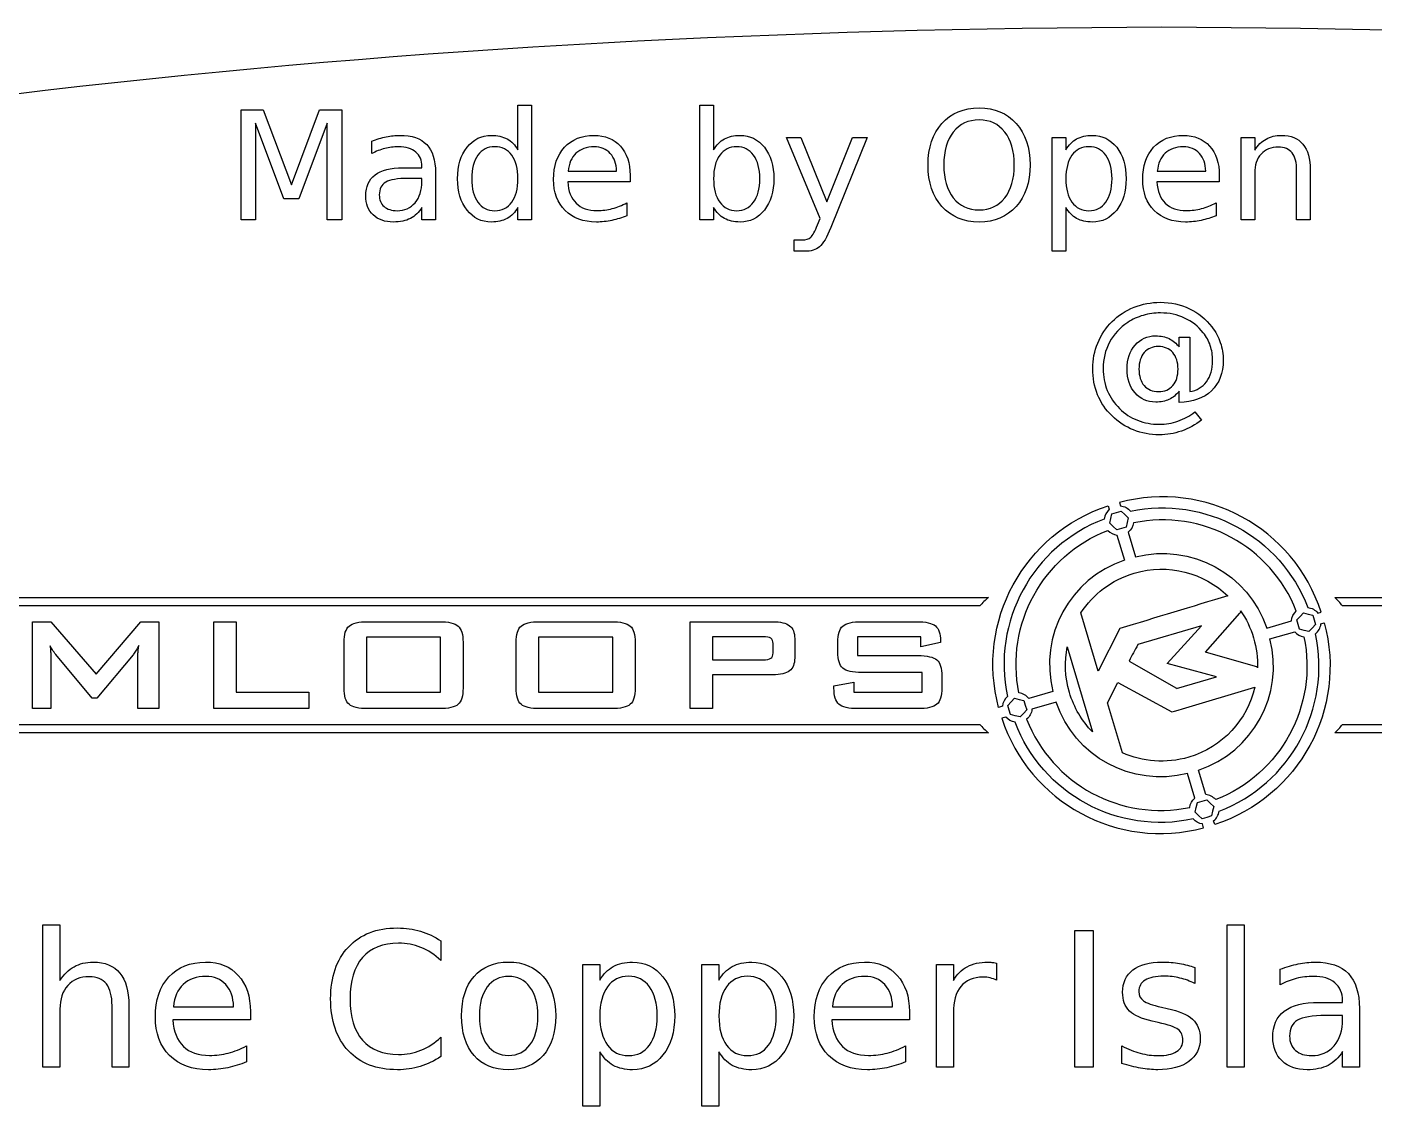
# Model space of a CAD drawing. Extents: x 5 to 370, y 6 to 136.
# Drawn here: x 67.74 to 101.95, y 43.16 to 70.57 of the extents above; entities that cross this region are included whole.
import ezdxf

# ---------------------------------------------------------------- set-up
doc = ezdxf.new("R2010")
doc.units = 0
doc.layers.get('0').update_dxf_attribs({"linetype": 'CONTINUOUS'})

msp = doc.modelspace()

# ---------------------------------------------------------------- linework, layer by layer
at = {"color": 3}
for p, q in [((73.182462, 68.467686), (73.746167, 68.467686)), ((73.182462, 65.671632), (73.182462, 68.467686)), ((73.746167, 68.467686), (74.459695, 66.564946)), ((74.459695, 66.564946), (75.176967, 68.467686)), ((75.176967, 68.467686), (75.740673, 68.467686)), ((75.740673, 68.467686), (75.740673, 65.671632)), ((80.210987, 67.450769), (80.210987, 68.58567)), ((80.210987, 68.58567), (80.555578, 68.58567)), ((80.555578, 68.58567), (80.555578, 65.671632)), ((84.832996, 65.671633), (84.832996, 68.585671)), ((84.832996, 68.585671), (85.17946, 68.585671)), ((85.17946, 68.585671), (85.17946, 67.450769)), ((91.92145, 68.51825), (91.92145, 68.51825)), ((74.270544, 66.209119), (73.549526, 68.12684)), ((73.549526, 68.12684), (73.549526, 65.671632)), ((75.371736, 68.12684), (74.650718, 66.209119)), ((75.371736, 65.671632), (75.371736, 68.12684)), ((91.92145, 68.211115), (91.92145, 68.211115)), ((87.881873, 65.705342), (87.033506, 67.76914)), ((87.033506, 67.76914), (87.398697, 67.76914)), ((87.398697, 67.76914), (88.054168, 66.128589)), ((88.054168, 66.128589), (88.70964, 67.76914)), ((89.074831, 67.76914), (88.153426, 65.476864)), ((88.70964, 67.76914), (89.074831, 67.76914)), ((93.777369, 64.87383), (93.777369, 67.76914)), ((93.777369, 67.76914), (94.123833, 67.76914)), ((94.123833, 67.76914), (94.123833, 67.450769)), ((98.571675, 65.671632), (98.571675, 67.76914)), ((98.571675, 67.76914), (98.918139, 67.76914)), ((98.918139, 67.76914), (98.918139, 67.443278)), ((76.501019, 67.355263), (76.501019, 67.673635)), ((80.210987, 67.450769), (80.210987, 67.450769)), ((77.291331, 66.995687), (77.774506, 66.995687)), ((77.774506, 66.726003), (77.431789, 66.726005)), ((77.774506, 66.995687), (77.774506, 67.029397)), ((77.774506, 66.649223), (77.774506, 66.726003)), ((78.119097, 66.868347), (78.119097, 66.868336)), ((78.119097, 66.868336), (78.119097, 65.671632)), ((79.036757, 66.718514), (79.036757, 66.718514)), ((81.486347, 66.905791), (82.714887, 66.907664)), ((83.059478, 66.806534), (83.059478, 66.637984)), ((83.059478, 66.806533), (83.059478, 66.806534)), ((86.351817, 66.718514), (86.351817, 66.718514)), ((95.29619, 66.718514), (95.29619, 66.718514)), ((96.446075, 66.905791), (97.674615, 66.907664)), ((98.019206, 66.806534), (98.019206, 66.637984)), ((98.019206, 66.806533), (98.019206, 66.806534)), ((98.918139, 66.857099), (98.918139, 65.671632)), ((99.983748, 65.671632), (99.983748, 66.926392)), ((100.32834, 66.93763), (100.32834, 66.937628)), ((100.32834, 66.937628), (100.32834, 65.671632)), ((83.059478, 66.637984), (81.47511, 66.637984)), ((98.019206, 66.637984), (96.434838, 66.637984)), ((74.650718, 66.209119), (74.270544, 66.209119)), ((82.978948, 66.104241), (82.978948, 65.778378)), ((97.938677, 66.104241), (97.938677, 65.778378)), ((77.774506, 65.671632), (77.774506, 65.990004)), ((80.210987, 65.671632), (80.210987, 65.986258)), ((85.17946, 65.986259), (85.17946, 65.671633)), ((87.820073, 65.548029), (87.881873, 65.705342)), ((94.123833, 65.986258), (94.123833, 64.87383)), ((94.123833, 65.986258), (94.123833, 65.986258)), ((73.549526, 65.671632), (73.182462, 65.671632)), ((75.740673, 65.671632), (75.371736, 65.671632)), ((78.119097, 65.671632), (77.774506, 65.671632)), ((80.555578, 65.671632), (80.210987, 65.671632)), ((85.17946, 65.671633), (84.832996, 65.671633)), ((98.918139, 65.671632), (98.571675, 65.671632)), ((100.32834, 65.671632), (99.983748, 65.671632)), ((87.222657, 64.87383), (87.222657, 65.162237)), ((87.222657, 65.162237), (87.424917, 65.162237)), ((87.497955, 64.87383), (87.222657, 64.87383)), ((94.123833, 64.87383), (93.777369, 64.87383)), ((97.000416, 62.442964), (97.000416, 62.688297)), ((97.000416, 62.688297), (97.268223, 62.688297)), ((97.268223, 62.688297), (97.268223, 61.309935)), ((95.979754, 61.883008), (95.979754, 61.883008)), ((97.000414, 61.034641), (97.000416, 61.323048)), ((97.399316, 60.793049), (97.567866, 60.585171)), ((95.483921, 58.490726), (95.508241, 58.408436)), ((95.201377, 58.407178), (95.227477, 58.319008)), ((95.265061, 58.083545), (95.294001, 58.20353)), ((95.294001, 58.20353), (95.412359, 58.23859)), ((95.412359, 58.23859), (95.530701, 58.27356)), ((95.530701, 58.27356), (95.620171, 58.18854)), ((95.620171, 58.18854), (95.709581, 58.103434)), ((95.236121, 57.963528), (95.265061, 58.083545)), ((95.325591, 57.878528), (95.236121, 57.963528)), ((95.415061, 57.793508), (95.325591, 57.878528)), ((95.533419, 57.828478), (95.415061, 57.793508)), ((95.651761, 57.863448), (95.533419, 57.828478)), ((95.680751, 57.983433), (95.651761, 57.863448)), ((95.709581, 58.103434), (95.680751, 57.983433)), ((95.422214, 57.660331), (95.609342, 57.027459)), ((95.706454, 57.73798), (95.891853, 57.110997)), ((95.860697, 56.696714), (95.860697, 56.696714)), ((59.886282, 56.08105), (92.155819, 56.08105)), ((91.941282, 55.864041), (59.886282, 55.864041)), ((100.95515, 56.08167), (133.2924, 56.08167)), ((100.95515, 56.08167), (100.95515, 56.08167)), ((133.2924, 55.864583), (101.14837, 55.864583)), ((67.886329, 53.254816), (67.886329, 55.463701)), ((67.886329, 55.463701), (68.348165, 55.463701)), ((68.348165, 55.463701), (69.503956, 54.128525)), ((69.503956, 54.128525), (70.634397, 55.463701)), ((70.634397, 55.463701), (71.091487, 55.463701)), ((71.091487, 55.463701), (71.091487, 53.254816)), ((72.487647, 53.254816), (72.487647, 55.463701)), ((72.487647, 55.463701), (73.058799, 55.463701)), ((73.058799, 55.463701), (73.058799, 53.670627)), ((76.405303, 55.463701), (78.209892, 55.463701)), ((80.774491, 55.463701), (82.57908, 55.463701)), ((84.586003, 53.254816), (84.586003, 55.463701)), ((84.586003, 55.463701), (86.684479, 55.463701)), ((88.94333, 55.463701), (90.335176, 55.463701)), ((94.94474, 54.209799), (94.50795, 55.687024)), ((97.670701, 54.688449), (98.539867, 55.678566)), ((98.539867, 55.678566), (98.569307, 55.708796)), ((98.569307, 55.708796), (98.559191, 55.742913)), ((99.225677, 55.298749), (99.850321, 55.483444)), ((99.974472, 55.730814), (99.974472, 55.730814)), ((99.98544, 55.50788), (100.07038, 55.59739)), ((100.02047, 55.389522), (99.98544, 55.50788)), ((100.07038, 55.59739), (100.15547, 55.68679)), ((100.15547, 55.68679), (100.27544, 55.65791)), ((100.27544, 55.65791), (100.39541, 55.62894)), ((100.39541, 55.62894), (100.43031, 55.510582)), ((100.43031, 55.510582), (100.46521, 55.39224)), ((100.52214, 55.682084), (100.6054, 55.706714)), ((100.59953, 55.406984), (100.68643, 55.432663)), ((86.431779, 55.081415), (85.147656, 55.081415)), ((85.147656, 55.081415), (85.147656, 54.495843)), ((86.431779, 55.081415), (86.431779, 55.081415)), ((90.439752, 55.077133), (88.833997, 55.077133)), ((88.833997, 55.077133), (88.833997, 54.602827)), ((90.439752, 54.826079), (90.439752, 55.077133)), ((95.492958, 55.292544), (94.94474, 54.209799)), ((97.56683, 55.358723), (95.95263, 54.881262)), ((96.695526, 54.401822), (97.56683, 55.358723)), ((99.306721, 55.024706), (99.934913, 55.210447)), ((100.05547, 55.27118), (100.02047, 55.389522)), ((100.17544, 55.24221), (100.05547, 55.27118)), ((100.16837, 55.077855), (100.16837, 55.077855)), ((100.29541, 55.21324), (100.17544, 55.24221)), ((100.38031, 55.30274), (100.29541, 55.21324)), ((100.46521, 55.39224), (100.38031, 55.30274)), ((75.796904, 53.776898), (75.796904, 54.940907)), ((78.249499, 55.068566), (76.368068, 55.068566)), ((76.368068, 55.068566), (76.368068, 53.670627)), ((78.249499, 53.670627), (78.249499, 55.068566)), ((78.818274, 54.940907), (78.818274, 53.776898)), ((80.166098, 53.776898), (80.166098, 54.940907)), ((82.618687, 55.068566), (80.737259, 55.068566)), ((80.737259, 55.068566), (80.737259, 53.670627)), ((82.618687, 53.670627), (82.618687, 55.068566)), ((83.187462, 54.940907), (83.187462, 53.776898)), ((86.689235, 54.671296), (86.689235, 54.908098)), ((87.239015, 55.035758), (87.239015, 54.542203)), ((88.334926, 54.696979), (88.334926, 54.940907)), ((90.943572, 54.933053), (90.439752, 54.826079)), ((90.943572, 54.978709), (90.943572, 54.933053)), ((94.159567, 54.827875), (94.799093, 52.664819)), ((68.34815, 54.619235), (68.34815, 53.254816)), ((69.404137, 53.520142), (68.480458, 54.627788)), ((70.439524, 54.623517), (69.518214, 53.520142)), ((70.562314, 53.254816), (70.562314, 54.619235)), ((85.147656, 54.495843), (86.431779, 54.495843)), ((88.833997, 54.602827), (90.36291, 54.602827)), ((95.72757, 54.462775), (96.930207, 53.779388)), ((97.952015, 54.066322), (96.695526, 54.401822)), ((98.940654, 54.323118), (97.670701, 54.688449)), ((86.684479, 54.11569), (85.147656, 54.11569)), ((85.147656, 54.11569), (85.147656, 53.254816)), ((90.472225, 54.174172), (88.94333, 54.174172)), ((90.472225, 53.670627), (90.472225, 54.174172)), ((90.976048, 54.080033), (90.976048, 53.776898)), ((96.933907, 53.765288), (97.952015, 54.066322)), ((98.981844, 54.313818), (98.940654, 54.323118)), ((98.988944, 54.289518), (98.981844, 54.313818)), ((88.235113, 53.837526), (88.738932, 53.931681)), ((88.235113, 53.776898), (88.235113, 53.837526)), ((88.738932, 53.931681), (88.738932, 53.670627)), ((95.183789, 53.401358), (95.445917, 53.91838)), ((95.445917, 53.91838), (96.817097, 53.174239)), ((96.930207, 53.779388), (96.933907, 53.765288)), ((97.08565, 53.253559), (98.924131, 53.797247)), ((69.518214, 53.520142), (69.404137, 53.520142)), ((73.058799, 53.670627), (74.899035, 53.670627)), ((74.899035, 53.670627), (74.899035, 53.254816)), ((76.368068, 53.670627), (78.249499, 53.670627)), ((80.737259, 53.670627), (82.618687, 53.670627)), ((88.738932, 53.670627), (90.472225, 53.670627)), ((92.649481, 53.338739), (92.734451, 53.428239)), ((92.734451, 53.428239), (92.819575, 53.517724)), ((92.819575, 53.517724), (92.939576, 53.488784)), ((92.93251, 53.655152), (92.932492, 53.655152)), ((92.939576, 53.488784), (93.059562, 53.459804)), ((93.059562, 53.459804), (93.094512, 53.341461)), ((93.79709, 53.693613), (93.186251, 53.512992)), ((93.878101, 53.419566), (93.263694, 53.237905)), ((95.558733, 52.133279), (95.183789, 53.401358)), ((68.34815, 53.254816), (67.886329, 53.254816)), ((71.091487, 53.254816), (70.562314, 53.254816)), ((74.899035, 53.254816), (72.487647, 53.254816)), ((78.209892, 53.254816), (76.405303, 53.254816)), ((82.57908, 53.254816), (80.774491, 53.254816)), ((85.147656, 53.254816), (84.586003, 53.254816)), ((90.36291, 53.254816), (88.848265, 53.254816)), ((92.514486, 53.314368), (92.417348, 53.285663)), ((92.598995, 53.041344), (92.49837, 53.011584)), ((92.684601, 53.220397), (92.649481, 53.338739)), ((92.719551, 53.102039), (92.684601, 53.220397)), ((92.839521, 53.073039), (92.719551, 53.102039)), ((92.959522, 53.044099), (92.839521, 53.073039)), ((93.044492, 53.133609), (92.959522, 53.044099)), ((93.129462, 53.223119), (93.044492, 53.133609)), ((93.094512, 53.341461), (93.129462, 53.223119)), ((96.817097, 53.174239), (96.884437, 53.194139)), ((96.884437, 53.194139), (96.972047, 53.219989)), ((96.972047, 53.219989), (97.08565, 53.253559)), ((59.886282, 52.854482), (91.941282, 52.854482)), ((93.128389, 52.989794), (93.128389, 52.989794)), ((101.14837, 52.853937), (133.2924, 52.853937)), ((92.155801, 52.637481), (59.886282, 52.637481)), ((133.2924, 52.636859), (100.95516, 52.636859)), ((97.677305, 51.072549), (97.494469, 51.690867)), ((97.396505, 50.983124), (97.211936, 51.607322)), ((97.405326, 50.6277), (97.434266, 50.747701)), ((97.494696, 50.54273), (97.405326, 50.6277)), ((97.434266, 50.747701), (97.463096, 50.867702)), ((97.463096, 50.867702), (97.581454, 50.902652)), ((97.581454, 50.902652), (97.699796, 50.937602)), ((97.699796, 50.937602), (97.789266, 50.852632)), ((97.789266, 50.852632), (97.878637, 50.767626)), ((97.849807, 50.64761), (97.820867, 50.52764)), ((97.878637, 50.767626), (97.849807, 50.64761)), ((97.584166, 50.45774), (97.494696, 50.54273)), ((97.702524, 50.49269), (97.584166, 50.45774)), ((97.619901, 50.227577), (97.591231, 50.324417)), ((97.820867, 50.52764), (97.702524, 50.49269)), ((97.902438, 50.311143), (97.875468, 50.402103)), ((68.151879, 44.148803), (68.151879, 47.766822)), ((68.151879, 47.766822), (68.582042, 47.766822)), ((68.582042, 47.766822), (68.582042, 46.348448)), ((94.34995, 47.620334), (94.819641, 47.620334)), ((94.34995, 44.148803), (94.34995, 47.620334)), ((94.819641, 47.620334), (94.819641, 44.148803)), ((98.21909, 47.766822), (98.646927, 47.766822)), ((98.21909, 44.148803), (98.21909, 47.766822)), ((98.646927, 47.766822), (98.646927, 44.148803)), ((78.254889, 47.352944), (78.254889, 47.352936)), ((78.254889, 47.352936), (78.254889, 46.857667)), ((79.975541, 46.815814), (79.975541, 46.815814)), ((81.86128, 43.158273), (81.86128, 46.753033)), ((81.86128, 46.753033), (82.291442, 46.753033)), ((82.291442, 46.753033), (82.291442, 46.357749)), ((84.884046, 43.158273), (84.884046, 46.753033)), ((84.884046, 46.753033), (85.314208, 46.753033)), ((85.314208, 46.753033), (85.314208, 46.357749)), ((90.836568, 44.148811), (90.836568, 46.753041)), ((90.836568, 46.753041), (91.266731, 46.753041)), ((91.266731, 46.753041), (91.266731, 46.348456)), ((92.359577, 46.792542), (92.361902, 46.353098)), ((97.395967, 46.676302), (97.395967, 46.271716)), ((97.395967, 46.676184), (97.395967, 46.676302)), ((99.567705, 46.239113), (99.567705, 46.634398)), ((79.975541, 46.453082), (79.975541, 46.453082)), ((101.14884, 45.792723), (101.14884, 45.834523)), ((68.582042, 45.620663), (68.582042, 44.148803)), ((69.905083, 44.148803), (69.905083, 45.706693)), ((70.33292, 45.720643), (70.33292, 44.148803)), ((70.33292, 45.720643), (70.33292, 45.720643)), ((71.465295, 45.681113), (72.990629, 45.683443)), ((73.418466, 45.557883), (73.418466, 45.348613)), ((73.418466, 45.557883), (73.418466, 45.557883)), ((88.19746, 45.681113), (89.722794, 45.683443)), ((90.150631, 45.557883), (90.150631, 45.348613)), ((90.150631, 45.557883), (90.150631, 45.557883)), ((91.266731, 45.520681), (91.266731, 44.148811)), ((96.549593, 45.671807), (96.69608, 45.639207)), ((100.54894, 45.792723), (101.14884, 45.792723)), ((101.57668, 45.634613), (101.57668, 44.148803)), ((101.57668, 45.634559), (101.57668, 45.634613)), ((73.418466, 45.348613), (71.451344, 45.348613)), ((83.74702, 45.448593), (83.74702, 45.448593)), ((86.769786, 45.448593), (86.769786, 45.448593)), ((90.150631, 45.348613), (88.183509, 45.348613)), ((96.46356, 45.281037), (96.314747, 45.315937)), ((101.14884, 45.457863), (100.72333, 45.457893)), ((101.14884, 45.362563), (101.14884, 45.457863)), ((78.254889, 44.906823), (78.254889, 44.416203)), ((73.318482, 44.685963), (73.318482, 44.281383)), ((82.291442, 44.539443), (82.291442, 43.158273)), ((82.291442, 44.539443), (82.291442, 44.539443)), ((85.314208, 44.539443), (85.314208, 43.158273)), ((85.314208, 44.539443), (85.314208, 44.539443)), ((90.050648, 44.685963), (90.050648, 44.281383)), ((95.545105, 44.244037), (95.545105, 44.685817)), ((101.14884, 44.148803), (101.14884, 44.544093)), ((68.582042, 44.148803), (68.151879, 44.148803)), ((70.33292, 44.148803), (69.905083, 44.148803)), ((91.266731, 44.148811), (90.836568, 44.148811)), ((94.819641, 44.148803), (94.34995, 44.148803)), ((98.646927, 44.148803), (98.21909, 44.148803)), ((101.57668, 44.148803), (101.14884, 44.148803)), ((82.291442, 43.158273), (81.86128, 43.158273)), ((85.314208, 43.158273), (84.884046, 43.158273))]:
    msp.add_line(p, q, dxfattribs=at)
at = {"color": 7}
for points in [[(40.333856, 63.628417), (58.612019, 68.660384), (77.642768, 70.513374), (96.55993, 70.574043)], [(96.55993, 70.574043), (115.322117, 70.515817), (134.191759, 68.687434), (152.335312, 63.754081)]]:
    msp.add_open_spline(points, degree=3, dxfattribs=at)
at = {"color": 3}
for points in [[(90.977571, 68.123095), (91.21354, 68.386532), (91.528167, 68.51825), (91.92145, 68.51825)], [(91.92145, 68.51825), (92.313484, 68.51825), (92.626862, 68.386532), (92.861583, 68.123095)], [(90.625489, 67.06685), (90.625489, 67.508825), (90.74285, 67.860907), (90.977571, 68.123095)], [(91.92145, 68.211115), (91.646776, 68.211115), (91.428285, 68.108737), (91.265978, 67.90398)], [(92.573175, 67.90398), (92.413365, 68.108737), (92.196123, 68.211115), (91.92145, 68.211115)], [(92.861583, 68.123095), (93.096304, 67.860907), (93.213664, 67.508825), (93.213664, 67.06685)], [(76.501019, 67.673635), (76.62712, 67.722329), (76.749474, 67.758536), (76.868083, 67.782256)], [(76.868083, 67.782256), (76.986692, 67.80723), (77.10218, 67.819716), (77.214547, 67.819716)], [(77.214547, 67.819716), (77.517936, 67.819716), (77.744542, 67.74106), (77.894364, 67.583747)], [(78.918772, 67.516319), (79.078582, 67.718579), (79.285212, 67.819708), (79.538661, 67.819708)], [(79.538661, 67.819708), (79.693477, 67.819708), (79.82582, 67.789118), (79.935689, 67.727938)], [(79.935689, 67.727938), (80.046807, 67.668012), (80.138573, 67.575622), (80.210987, 67.450769)], [(81.392708, 67.516315), (81.578737, 67.718575), (81.829064, 67.819704), (82.143691, 67.819704)], [(82.143691, 67.819704), (82.425856, 67.819704), (82.648716, 67.728563), (82.812271, 67.546279)], [(85.17946, 67.450769), (85.251874, 67.575621), (85.343016, 67.668011), (85.452885, 67.727939)], [(85.452885, 67.727939), (85.564003, 67.789119), (85.696346, 67.819709), (85.849913, 67.819709)], [(85.849913, 67.819709), (86.10461, 67.819709), (86.31124, 67.71858), (86.469802, 67.51632)], [(91.265978, 67.90398), (91.104919, 67.699224), (91.02439, 67.42018), (91.02439, 67.06685)], [(92.814763, 67.06685), (92.814763, 67.42018), (92.734234, 67.699224), (92.573175, 67.90398)], [(94.123833, 67.450769), (94.196247, 67.575621), (94.287389, 67.668011), (94.397258, 67.727939)], [(94.397258, 67.727939), (94.508376, 67.789119), (94.640719, 67.819709), (94.794286, 67.819709)], [(94.794286, 67.819709), (95.048984, 67.819709), (95.255614, 67.71858), (95.414175, 67.51632)], [(96.352436, 67.516315), (96.538465, 67.718575), (96.788793, 67.819704), (97.103419, 67.819704)], [(97.103419, 67.819704), (97.385584, 67.819704), (97.608444, 67.728563), (97.772, 67.546279)], [(98.918139, 67.443278), (99.000541, 67.569378), (99.097301, 67.663641), (99.208419, 67.726067)], [(99.208419, 67.726067), (99.320786, 67.788494), (99.450007, 67.819707), (99.596083, 67.819707)], [(99.596083, 67.819707), (99.837047, 67.819707), (100.019329, 67.744796), (100.14293, 67.594974)], [(76.828755, 67.484485), (76.71514, 67.455772), (76.605895, 67.412698), (76.501019, 67.355263)], [(77.178964, 67.527555), (77.059107, 67.527555), (76.94237, 67.513199), (76.828755, 67.484485)], [(77.617193, 67.396461), (77.513566, 67.483857), (77.36749, 67.527555), (77.178964, 67.527555)], [(77.774506, 67.029397), (77.774506, 67.187959), (77.722068, 67.310314), (77.617193, 67.396461)], [(77.894364, 67.583747), (78.044186, 67.426434), (78.119097, 67.187967), (78.119097, 66.868347)], [(78.68093, 66.718517), (78.68093, 67.048125), (78.760211, 67.314059), (78.918772, 67.516319)], [(79.622935, 67.531298), (79.440652, 67.531298), (79.297072, 67.458884), (79.192197, 67.314056)], [(80.053674, 67.314056), (79.948799, 67.458884), (79.805219, 67.531298), (79.622935, 67.531298)], [(81.115537, 66.699785), (81.115537, 67.043127), (81.207927, 67.315304), (81.392708, 67.516315)], [(82.147436, 67.527552), (81.955165, 67.527552), (81.800973, 67.473242), (81.684861, 67.364621)], [(82.555701, 67.359003), (82.453323, 67.471369), (82.317235, 67.527552), (82.147436, 67.527552)], [(82.812271, 67.546279), (82.977076, 67.365245), (83.059478, 67.118663), (83.059478, 66.806533)], [(85.765638, 67.531298), (85.583355, 67.531298), (85.439775, 67.458884), (85.3349, 67.314056)], [(86.194504, 67.314056), (86.090877, 67.458884), (85.947922, 67.531298), (85.765638, 67.531298)], [(86.469802, 67.51632), (86.629612, 67.31406), (86.709517, 67.048126), (86.709517, 66.718518)], [(94.710011, 67.531298), (94.527728, 67.531298), (94.384148, 67.458884), (94.279273, 67.314056)], [(95.138877, 67.314056), (95.03525, 67.458884), (94.892295, 67.531298), (94.710011, 67.531298)], [(95.414175, 67.51632), (95.573985, 67.31406), (95.65389, 67.048126), (95.65389, 66.718518)], [(96.075265, 66.699785), (96.075265, 67.043127), (96.167655, 67.315304), (96.352436, 67.516315)], [(97.107164, 67.527552), (96.914893, 67.527552), (96.760701, 67.473242), (96.644589, 67.364621)], [(97.515429, 67.359003), (97.413051, 67.471369), (97.276963, 67.527552), (97.107164, 67.527552)], [(97.772, 67.546279), (97.936804, 67.365245), (98.019206, 67.118663), (98.019206, 66.806533)], [(99.519299, 67.520061), (99.33327, 67.520061), (99.18657, 67.460757), (99.079197, 67.342148)], [(99.867636, 67.372112), (99.790228, 67.470745), (99.674116, 67.520061), (99.519299, 67.520061)], [(100.14293, 67.594974), (100.266537, 67.446401), (100.32834, 67.227286), (100.32834, 66.93763)], [(79.192197, 67.314056), (79.08857, 67.170477), (79.036757, 66.971963), (79.036757, 66.718514)], [(80.210987, 66.718514), (80.210987, 66.971963), (80.158549, 67.170477), (80.053674, 67.314056)], [(81.684861, 67.364621), (81.569997, 67.256001), (81.503826, 67.103057), (81.486347, 66.905791)], [(82.714887, 66.907664), (82.71242, 67.09619), (82.659358, 67.246637), (82.555701, 67.359003)], [(85.3349, 67.314056), (85.231273, 67.170477), (85.17946, 66.971963), (85.17946, 66.718514)], [(86.351817, 66.718514), (86.351817, 66.971963), (86.299379, 67.170477), (86.194504, 67.314056)], [(90.977571, 66.010605), (90.74285, 66.272793), (90.625489, 66.624875), (90.625489, 67.06685)], [(91.02439, 67.06685), (91.02439, 66.714768), (91.104919, 66.436349), (91.265978, 66.231592)], [(92.573175, 66.231592), (92.734234, 66.436349), (92.814763, 66.714768), (92.814763, 67.06685)], [(93.213664, 67.06685), (93.213664, 66.626124), (93.096304, 66.274042), (92.861583, 66.010605)], [(94.279273, 67.314056), (94.175646, 67.170477), (94.123833, 66.971963), (94.123833, 66.718514)], [(95.29619, 66.718514), (95.29619, 66.971963), (95.243752, 67.170477), (95.138877, 67.314056)], [(96.644589, 67.364621), (96.529726, 67.256001), (96.463554, 67.103057), (96.446075, 66.905791)], [(97.674615, 66.907664), (97.672148, 67.09619), (97.619086, 67.246637), (97.515429, 67.359003)], [(99.079197, 67.342148), (98.971825, 67.223539), (98.918139, 67.061856), (98.918139, 66.857099)], [(99.983748, 66.926392), (99.983748, 67.124906), (99.945044, 67.27348), (99.867636, 67.372112)], [(76.347452, 66.28216), (76.347452, 66.51813), (76.426109, 66.696043), (76.583422, 66.815901)], [(76.583422, 66.815901), (76.741983, 66.935759), (76.977953, 66.995687), (77.291331, 66.995687)], [(77.431789, 66.726005), (77.15337, 66.726005), (76.960474, 66.694169), (76.853101, 66.630495)], [(78.918772, 65.920714), (78.760211, 66.122974), (78.68093, 66.388909), (78.68093, 66.718517)], [(79.036757, 66.718514), (79.036757, 66.465065), (79.08857, 66.265926), (79.192197, 66.121098)], [(80.053674, 66.121098), (80.158549, 66.265926), (80.210987, 66.465065), (80.210987, 66.718514)], [(81.40769, 65.909474), (81.212921, 66.104243), (81.115537, 66.36768), (81.115537, 66.699785)], [(85.17946, 66.718514), (85.17946, 66.465065), (85.231273, 66.265926), (85.3349, 66.121098)], [(86.194504, 66.121098), (86.299379, 66.265926), (86.351817, 66.465065), (86.351817, 66.718514)], [(86.709517, 66.718518), (86.709517, 66.38891), (86.629612, 66.122975), (86.469802, 65.920715)], [(94.123833, 66.718514), (94.123833, 66.465065), (94.175646, 66.265926), (94.279273, 66.121098)], [(95.138877, 66.121098), (95.243752, 66.265926), (95.29619, 66.465065), (95.29619, 66.718514)], [(95.65389, 66.718518), (95.65389, 66.38891), (95.573985, 66.122975), (95.414175, 65.920715)], [(96.367418, 65.909474), (96.172649, 66.104243), (96.075265, 66.36768), (96.075265, 66.699785)], [(76.853101, 66.630495), (76.745728, 66.566822), (76.692042, 66.458201), (76.692042, 66.304632)], [(77.600338, 66.107991), (77.71645, 66.244079), (77.774506, 66.42449), (77.774506, 66.649223)], [(81.47511, 66.637984), (81.49009, 66.400766), (81.561255, 66.219731), (81.688606, 66.094879)], [(96.434838, 66.637984), (96.449818, 66.400766), (96.520984, 66.219731), (96.648335, 66.094879)], [(76.536602, 65.797111), (76.410502, 65.918217), (76.347452, 66.0799), (76.347452, 66.28216)], [(76.692042, 66.304632), (76.692042, 66.182278), (76.731995, 66.084893), (76.8119, 66.012479)], [(77.141509, 65.905731), (77.332532, 65.905731), (77.485475, 65.973151), (77.600338, 66.107991)], [(79.192197, 66.121098), (79.297072, 65.977519), (79.440652, 65.905729), (79.622935, 65.905729)], [(79.622935, 65.905729), (79.805219, 65.905729), (79.948799, 65.977519), (80.053674, 66.121098)], [(81.688606, 66.094879), (81.817203, 65.971277), (81.995741, 65.909475), (82.22422, 65.909475)], [(82.608139, 65.958165), (82.73299, 65.990625), (82.856593, 66.039317), (82.978948, 66.104241)], [(85.3349, 66.121098), (85.439775, 65.977519), (85.583355, 65.905729), (85.765638, 65.905729)], [(85.765638, 65.905729), (85.947922, 65.905729), (86.090877, 65.977519), (86.194504, 66.121098)], [(91.265978, 66.231592), (91.428285, 66.026836), (91.646776, 65.924457), (91.92145, 65.924457)], [(91.92145, 65.924457), (92.196123, 65.924457), (92.413365, 66.026836), (92.573175, 66.231592)], [(94.279273, 66.121098), (94.384148, 65.977519), (94.527728, 65.905729), (94.710011, 65.905729)], [(94.710011, 65.905729), (94.892295, 65.905729), (95.03525, 65.977519), (95.138877, 66.121098)], [(96.648335, 66.094879), (96.776932, 65.971277), (96.955469, 65.909475), (97.183948, 65.909475)], [(97.567867, 65.958165), (97.692719, 65.990625), (97.816322, 66.039317), (97.938677, 66.104241)], [(77.049743, 65.617325), (76.834998, 65.617325), (76.663951, 65.677254), (76.536602, 65.797111)], [(76.8119, 66.012479), (76.893053, 65.941314), (77.002923, 65.905731), (77.141509, 65.905731)], [(77.480481, 65.707215), (77.36312, 65.647289), (77.219541, 65.617325), (77.049743, 65.617325)], [(77.774506, 65.990004), (77.69585, 65.862656), (77.597842, 65.768393), (77.480481, 65.707215)], [(79.538661, 65.617325), (79.285212, 65.617325), (79.078582, 65.718455), (78.918772, 65.920714)], [(79.935689, 65.707215), (79.82582, 65.647289), (79.693477, 65.617325), (79.538661, 65.617325)], [(80.210987, 65.986258), (80.138573, 65.861407), (80.046807, 65.768393), (79.935689, 65.707215)], [(82.203619, 65.617321), (81.869017, 65.617321), (81.603707, 65.714706), (81.40769, 65.909474)], [(82.22422, 65.909475), (82.356563, 65.909475), (82.484536, 65.925705), (82.608139, 65.958165)], [(82.978948, 65.778378), (82.855345, 65.725938), (82.728621, 65.685986), (82.598775, 65.658521)], [(85.452885, 65.707216), (85.343016, 65.768396), (85.251874, 65.861411), (85.17946, 65.986259)], [(85.849913, 65.617326), (85.696346, 65.617326), (85.564003, 65.64729), (85.452885, 65.707216)], [(86.469802, 65.920715), (86.31124, 65.718456), (86.10461, 65.617326), (85.849913, 65.617326)], [(91.92145, 65.617322), (91.528167, 65.617322), (91.21354, 65.748417), (90.977571, 66.010605)], [(92.861583, 66.010605), (92.626862, 65.748417), (92.313484, 65.617322), (91.92145, 65.617322)], [(94.397258, 65.707216), (94.287389, 65.768396), (94.196247, 65.86141), (94.123833, 65.986258)], [(94.794286, 65.617326), (94.640719, 65.617326), (94.508376, 65.64729), (94.397258, 65.707216)], [(95.414175, 65.920715), (95.255614, 65.718456), (95.048984, 65.617326), (94.794286, 65.617326)], [(97.163348, 65.617321), (96.828745, 65.617321), (96.563435, 65.714706), (96.367418, 65.909474)], [(97.183948, 65.909475), (97.316291, 65.909475), (97.444264, 65.925705), (97.567867, 65.958165)], [(97.938677, 65.778378), (97.815074, 65.725938), (97.688349, 65.685986), (97.558503, 65.658521)], [(82.598775, 65.658521), (82.468929, 65.631055), (82.33721, 65.617321), (82.203619, 65.617321)], [(87.645904, 65.229657), (87.698344, 65.274604), (87.7564, 65.380728), (87.820073, 65.548029)], [(88.153426, 65.476864), (88.056042, 65.227161), (87.961155, 65.064229), (87.868765, 64.988069)], [(97.558503, 65.658521), (97.428658, 65.631055), (97.296939, 65.617321), (97.163348, 65.617321)], [(87.424917, 65.162237), (87.519804, 65.162237), (87.593467, 65.184711), (87.645904, 65.229657)], [(87.868765, 64.988069), (87.776374, 64.91191), (87.652771, 64.87383), (87.497955, 64.87383)], [(95.29619, 63.087203), (95.457249, 63.245765), (95.643278, 63.366871), (95.854277, 63.450521)], [(95.854277, 63.450521), (96.065276, 63.535421), (96.288761, 63.57787), (96.52473, 63.57787)], [(96.528476, 63.308186), (96.374909, 63.308186), (96.227584, 63.287586), (96.086501, 63.246386)], [(96.52473, 63.57787), (96.789416, 63.57787), (97.03475, 63.52356), (97.260731, 63.414938)], [(97.137128, 63.177092), (96.951099, 63.264488), (96.748215, 63.308186), (96.528476, 63.308186)], [(97.260731, 63.414938), (97.487961, 63.306318), (97.67836, 63.152126), (97.831927, 62.952363)], [(94.932871, 62.544098), (95.01777, 62.750104), (95.138877, 62.931139), (95.29619, 63.087203)], [(95.695091, 63.0666), (95.499074, 62.939252), (95.345506, 62.77195), (95.234388, 62.564696)], [(96.086501, 63.246386), (95.945418, 63.206433), (95.814948, 63.146504), (95.695091, 63.0666)], [(97.612813, 62.802537), (97.482967, 62.966093), (97.324405, 63.090944), (97.137128, 63.177092)], [(97.831927, 62.952363), (97.925566, 62.830009), (97.996732, 62.697042), (98.045424, 62.553462)], [(95.882369, 62.49166), (96.017209, 62.647725), (96.191377, 62.725757), (96.404874, 62.725757)], [(96.404874, 62.725757), (96.533471, 62.725757), (96.646462, 62.702034), (96.743846, 62.654587)], [(96.743846, 62.654587), (96.84123, 62.608394), (96.926753, 62.537853), (97.000416, 62.442964)], [(97.790726, 62.476674), (97.752019, 62.594035), (97.692715, 62.702656), (97.612813, 62.802537)], [(94.805523, 61.894245), (94.805523, 62.121475), (94.847972, 62.338093), (94.932871, 62.544098)], [(95.234388, 62.564696), (95.124519, 62.358691), (95.069584, 62.135207), (95.069584, 61.894243)], [(95.68011, 61.883008), (95.68011, 62.132712), (95.74753, 62.335596), (95.882369, 62.49166)], [(96.112721, 62.300637), (96.024076, 62.198259), (95.979754, 62.059049), (95.979754, 61.883008)], [(96.474166, 62.454205), (96.323096, 62.454205), (96.202614, 62.403016), (96.112721, 62.300637)], [(96.837485, 62.298764), (96.747592, 62.402392), (96.626485, 62.454205), (96.474166, 62.454205)], [(96.972325, 61.883008), (96.972325, 62.057801), (96.927378, 62.196386), (96.837485, 62.298764)], [(97.850656, 62.100246), (97.850656, 62.233838), (97.830679, 62.359314), (97.790726, 62.476674)], [(98.045424, 62.553462), (98.095364, 62.409882), (98.120334, 62.261309), (98.120334, 62.107741)], [(97.695216, 61.559014), (97.798843, 61.698848), (97.850656, 61.879259), (97.850656, 62.100246)], [(98.120334, 62.107741), (98.120334, 61.779381), (98.021077, 61.520314), (97.822562, 61.330539)], [(94.930999, 61.231282), (94.847348, 61.437288), (94.805523, 61.658275), (94.805523, 61.894245)], [(95.069584, 61.894243), (95.069584, 61.695729), (95.105167, 61.5097), (95.176332, 61.336156)], [(95.880497, 61.274356), (95.746906, 61.430421), (95.68011, 61.633305), (95.68011, 61.883008)], [(95.979754, 61.883008), (95.979754, 61.70447), (96.024076, 61.564012), (96.112721, 61.461634)], [(96.839358, 61.463506), (96.928003, 61.565885), (96.972325, 61.705719), (96.972325, 61.883008)], [(95.29619, 60.69005), (95.13638, 60.846115), (95.01465, 61.026526), (94.930999, 61.231282)], [(95.176332, 61.336156), (95.248746, 61.162612), (95.352997, 61.009669), (95.489086, 60.877326)], [(96.404874, 61.042132), (96.190129, 61.042132), (96.015336, 61.11954), (95.880497, 61.274356)], [(96.112721, 61.461634), (96.201366, 61.360504), (96.323096, 61.309939), (96.477912, 61.309939)], [(96.477912, 61.309939), (96.631479, 61.309939), (96.751961, 61.361128), (96.839358, 61.463506)], [(97.000416, 61.323048), (96.925505, 61.226913), (96.839358, 61.155748), (96.741973, 61.109552)], [(97.822562, 61.330539), (97.624048, 61.140765), (97.349999, 61.042133), (97.000414, 61.034641)], [(97.268223, 61.309935), (97.450506, 61.337402), (97.592837, 61.420428), (97.695216, 61.559014)], [(96.741973, 61.109552), (96.645838, 61.064606), (96.533471, 61.042132), (96.404874, 61.042132)], [(95.84304, 60.334223), (95.638283, 60.415377), (95.456, 60.533986), (95.29619, 60.69005)], [(95.489086, 60.877326), (95.62018, 60.74748), (95.771875, 60.648847), (95.94417, 60.581427)], [(95.94417, 60.581427), (96.116465, 60.512759), (96.300622, 60.478425), (96.496639, 60.478425)], [(96.496639, 60.478425), (96.657698, 60.478425), (96.815635, 60.505892), (96.970451, 60.560825)], [(96.970451, 60.560825), (97.126516, 60.614512), (97.269471, 60.69192), (97.399316, 60.793049)], [(97.567866, 60.585171), (97.411801, 60.464065), (97.241379, 60.371675), (97.056598, 60.308)], [(96.496639, 60.21062), (96.265663, 60.21062), (96.047797, 60.251821), (95.84304, 60.334223)], [(97.056598, 60.308), (96.873067, 60.24308), (96.686414, 60.21062), (96.496639, 60.21062)], [(100.6054, 55.706714), (99.913997, 57.849796), (97.658405, 59.075889), (95.483921, 58.490726)], [(95.766716, 58.269149), (97.659586, 58.670261), (99.572061, 57.630888), (100.26528, 55.824562)], [(92.417348, 53.285663), (91.83218, 55.460162), (93.058329, 57.71573), (95.201377, 58.407178)], [(95.227477, 58.319008), (95.154967, 58.256558), (95.108563, 58.16823), (95.098504, 58.072862)], [(95.508241, 58.408436), (95.609472, 58.398936), (95.70309, 58.348366), (95.766716, 58.269149)], [(99.974472, 55.730814), (99.331599, 57.383044), (97.58095, 58.334081), (95.844805, 57.973885)], [(95.098504, 58.072862), (93.281203, 57.383851), (92.234715, 55.462894), (92.64008, 53.563015)], [(95.844805, 57.973885), (95.829835, 57.881175), (95.780505, 57.796555), (95.706454, 57.73798)], [(92.932492, 53.655152), (92.576114, 55.393828), (93.533551, 57.145304), (95.192441, 57.78227)], [(95.192441, 57.78227), (95.252011, 57.71586), (95.33371, 57.672454), (95.422214, 57.660331)], [(95.891853, 57.110997), (97.304528, 57.471934), (98.760311, 56.680575), (99.225677, 55.298749)], [(95.609342, 57.027459), (94.227526, 56.562119), (93.436167, 55.106328), (93.79709, 53.693613)], [(95.860697, 56.696714), (96.728641, 56.953351), (97.626197, 56.704114), (98.237131, 56.12076)], [(94.50795, 55.687024), (94.81311, 56.157294), (95.281054, 56.525307), (95.860697, 56.696714)], [(98.237131, 56.12076), (97.321236, 55.84863), (96.409234, 55.563469), (95.492958, 55.292544)], [(92.155819, 56.08105), (92.07964, 56.012658), (92.007993, 55.940175), (91.941282, 55.864041)], [(100.26528, 55.824562), (100.3663, 55.813802), (100.45942, 55.762242), (100.52214, 55.682084)], [(101.14837, 55.864583), (101.08827, 55.940743), (101.02376, 56.013253), (100.95515, 56.08167)], [(75.922067, 55.353148), (76.006047, 55.426611), (76.166859, 55.463701), (76.405303, 55.463701)], [(78.209892, 55.463701), (78.448338, 55.463701), (78.609144, 55.426611), (78.693109, 55.353148)], [(80.291264, 55.353148), (80.375243, 55.426611), (80.536049, 55.463701), (80.774491, 55.463701)], [(82.57908, 55.463701), (82.817524, 55.463701), (82.978331, 55.426611), (83.062299, 55.353148)], [(86.684479, 55.463701), (86.879361, 55.463701), (87.020368, 55.430177), (87.108299, 55.362428)], [(88.460085, 55.353148), (88.544065, 55.426611), (88.704883, 55.463701), (88.94333, 55.463701)], [(90.335176, 55.463701), (90.565709, 55.463701), (90.724925, 55.428042), (90.812076, 55.35743)], [(100.68643, 55.432663), (101.27163, 53.258157), (100.0455, 51.002591), (97.902438, 50.311143)], [(98.559191, 55.742913), (98.701612, 55.536292), (98.814425, 55.304035), (98.889444, 55.050337)], [(99.850321, 55.483444), (99.858721, 55.578704), (99.903591, 55.667354), (99.974472, 55.730814)], [(75.796904, 54.940907), (75.796904, 55.142036), (75.838896, 55.278975), (75.922067, 55.353148)], [(78.693109, 55.353148), (78.776297, 55.278975), (78.818274, 55.142036), (78.818274, 54.940907)], [(80.166098, 54.940907), (80.166098, 55.142036), (80.20809, 55.278975), (80.291264, 55.353148)], [(83.062299, 55.353148), (83.145489, 55.278975), (83.187462, 55.142036), (83.187462, 54.940907)], [(86.634574, 55.042895), (86.59811, 55.068578), (86.530802, 55.081415), (86.431779, 55.081415)], [(87.108299, 55.362428), (87.195432, 55.294666), (87.239015, 55.185543), (87.239015, 55.035758)], [(88.334926, 54.940907), (88.334926, 55.142036), (88.376921, 55.278975), (88.460085, 55.353148)], [(90.812076, 55.35743), (90.900003, 55.286113), (90.943572, 55.159866), (90.943572, 54.978709)], [(100.16837, 55.077855), (100.53199, 53.340201), (99.581265, 51.586772), (97.928008, 50.942637)], [(98.015468, 50.649402), (99.827371, 51.342072), (100.86934, 53.260839), (100.46314, 55.158002)], [(99.934913, 55.210447), (99.993763, 55.139177), (100.07726, 55.091897), (100.16837, 55.077855)], [(100.46314, 55.158002), (100.53914, 55.219932), (100.58826, 55.309663), (100.59953, 55.406984)], [(68.393319, 54.746191), (68.369564, 54.782565), (68.349754, 54.818941), (68.333907, 54.853172)], [(68.333907, 54.853172), (68.338663, 54.807525), (68.342621, 54.765448), (68.344996, 54.728358)], [(68.344996, 54.728358), (68.347388, 54.690562), (68.34815, 54.654188), (68.34815, 54.619235)], [(68.480458, 54.627788), (68.446398, 54.669876), (68.417091, 54.709102), (68.393319, 54.746191)], [(70.582908, 54.855318), (70.552009, 54.798256), (70.525082, 54.75118), (70.502108, 54.714803)], [(70.567857, 54.719805), (70.571801, 54.76045), (70.577358, 54.805393), (70.582908, 54.855318)], [(86.689235, 54.908098), (86.689235, 54.972282), (86.671001, 55.017222), (86.634574, 55.042895)], [(94.214327, 53.668014), (94.098963, 54.058241), (94.085964, 54.454442), (94.159567, 54.827875)], [(95.95263, 54.881262), (95.87638, 54.739687), (95.797938, 54.608159), (95.72757, 54.462775)], [(97.494469, 51.690867), (98.876292, 52.156214), (99.667641, 53.611979), (99.306721, 55.024706)], [(98.889444, 55.050337), (98.964464, 54.796625), (98.996065, 54.540381), (98.988944, 54.289518)], [(70.502108, 54.714803), (70.47913, 54.677717), (70.457744, 54.647048), (70.439524, 54.623517)], [(70.562314, 54.619235), (70.562314, 54.64561), (70.563873, 54.679149), (70.567857, 54.719805)], [(86.431779, 54.495843), (86.530802, 54.495843), (86.598136, 54.508654), (86.634574, 54.534359)], [(86.634574, 54.534359), (86.671041, 54.560042), (86.689235, 54.605683), (86.689235, 54.671296)], [(87.239015, 54.542203), (87.239015, 54.393138), (87.195432, 54.284725), (87.108299, 54.216973)], [(88.460085, 54.284725), (88.376921, 54.358907), (88.334926, 54.495843), (88.334926, 54.696979)], [(90.36291, 54.602827), (90.602945, 54.602827), (90.765329, 54.565738), (90.849308, 54.492275)], [(90.849308, 54.492275), (90.934075, 54.418102), (90.976048, 54.281163), (90.976048, 54.080033)], [(87.108299, 54.216973), (87.020368, 54.149214), (86.879361, 54.11569), (86.684479, 54.11569)], [(88.94333, 54.174172), (88.704883, 54.174172), (88.544065, 54.211261), (88.460085, 54.284725)], [(75.922067, 53.364656), (75.838896, 53.437409), (75.796904, 53.575057), (75.796904, 53.776898)], [(78.818274, 53.776898), (78.818274, 53.575057), (78.776297, 53.437409), (78.693109, 53.364656)], [(80.291264, 53.364656), (80.20809, 53.437409), (80.166098, 53.575057), (80.166098, 53.776898)], [(83.187462, 53.776898), (83.187462, 53.575057), (83.145489, 53.437409), (83.062299, 53.364656)], [(88.361871, 53.365374), (88.277101, 53.439541), (88.235113, 53.576485), (88.235113, 53.776898)], [(90.976048, 53.776898), (90.976048, 53.576485), (90.934075, 53.439541), (90.849308, 53.365374)], [(98.924131, 53.797247), (98.728662, 52.975544), (98.110982, 52.278242), (97.24306, 52.021619)], [(76.405303, 53.254816), (76.166859, 53.254816), (76.006047, 53.291185), (75.922067, 53.364656)], [(78.693109, 53.364656), (78.609144, 53.291185), (78.448338, 53.254816), (78.209892, 53.254816)], [(80.774491, 53.254816), (80.536049, 53.254816), (80.375243, 53.291185), (80.291264, 53.364656)], [(83.062299, 53.364656), (82.978331, 53.291185), (82.817524, 53.254816), (82.57908, 53.254816)], [(88.848265, 53.254816), (88.608234, 53.254816), (88.445832, 53.291903), (88.361871, 53.365374)], [(90.849308, 53.365374), (90.765329, 53.291903), (90.602945, 53.254816), (90.36291, 53.254816)], [(92.64008, 53.563015), (92.56838, 53.499475), (92.523059, 53.410281), (92.514486, 53.314368)], [(93.186251, 53.512992), (93.124211, 53.592312), (93.032364, 53.643643), (92.93251, 53.655152)], [(97.211936, 51.607322), (95.799257, 51.246373), (94.343463, 52.03774), (93.878101, 53.419566)], [(94.799093, 52.664819), (94.534285, 52.9382), (94.329728, 53.277765), (94.214327, 53.668014)], [(92.832643, 52.908714), (92.741443, 52.922704), (92.657916, 52.970004), (92.598995, 53.041344)], [(93.263694, 53.237905), (93.252454, 53.141035), (93.203774, 53.05169), (93.128389, 52.989794)], [(91.941282, 52.854482), (92.007993, 52.778347), (92.07964, 52.705873), (92.155801, 52.637481)], [(92.49837, 53.011584), (93.189814, 50.868511), (95.445413, 49.642424), (97.619901, 50.227577)], [(97.355619, 50.453078), (95.451471, 50.040046), (93.523217, 51.087179), (92.832643, 52.908714)], [(93.128389, 52.989794), (93.77173, 51.333061), (95.528519, 50.380452), (97.268645, 50.746378)], [(100.95516, 52.636859), (101.02376, 52.705279), (101.08829, 52.777776), (101.14837, 52.853937)], [(97.24306, 52.021619), (96.663409, 51.850227), (96.070586, 51.904631), (95.558733, 52.133279)], [(97.268645, 50.746378), (97.280675, 50.838168), (97.326365, 50.922769), (97.396505, 50.983124)], [(97.928008, 50.942637), (97.864628, 51.016457), (97.774476, 51.063385), (97.677305, 51.072549)], [(97.875468, 50.402103), (97.952538, 50.463083), (98.002875, 50.552239), (98.015468, 50.649402)], [(97.591231, 50.324417), (97.499791, 50.336957), (97.415583, 50.382857), (97.355619, 50.453078)], [(75.908758, 47.199482), (76.211035, 47.521911), (76.624921, 47.683125), (77.150417, 47.683125)], [(77.150417, 47.683125), (77.358135, 47.683125), (77.553452, 47.655222), (77.736368, 47.599415)], [(77.736368, 47.599415), (77.920835, 47.545162), (78.093675, 47.463005), (78.254889, 47.352944)], [(77.178319, 47.297131), (76.781484, 47.297131), (76.477658, 47.175446), (76.26684, 46.932074)], [(77.747994, 47.187846), (77.569729, 47.260703), (77.379837, 47.297131), (77.178319, 47.297131)], [(75.455343, 45.881093), (75.455343, 46.439141), (75.606481, 46.878604), (75.908758, 47.199482)], [(76.26684, 46.932074), (76.056021, 46.690253), (75.950612, 46.339923), (75.950612, 45.881083)], [(78.254889, 46.857667), (78.096775, 47.004931), (77.92781, 47.11499), (77.747994, 47.187846)], [(68.582042, 46.348448), (68.684351, 46.505012), (68.804487, 46.622047), (68.942449, 46.699554)], [(68.942449, 46.699554), (69.081961, 46.777061), (69.2424, 46.815814), (69.423766, 46.815814)], [(69.423766, 46.815814), (69.722942, 46.815814), (69.949262, 46.722806), (70.102725, 46.536789)], [(70.102725, 46.536789), (70.256188, 46.352323), (70.33292, 46.080275), (70.33292, 45.720643)], [(71.349035, 46.439131), (71.580005, 46.690253), (71.890807, 46.815814), (72.281442, 46.815814)], [(72.281442, 46.815814), (72.631773, 46.815814), (72.908472, 46.702654), (73.111539, 46.476334)], [(79.096614, 46.453082), (79.308983, 46.694904), (79.601958, 46.815814), (79.975541, 46.815814)], [(79.975541, 46.815814), (80.347574, 46.815814), (80.639774, 46.694904), (80.852142, 46.453082)], [(82.291442, 46.357749), (82.38135, 46.512763), (82.49451, 46.627473), (82.630922, 46.701879)], [(82.630922, 46.701879), (82.768884, 46.777836), (82.933198, 46.815814), (83.123865, 46.815814)], [(83.123865, 46.815814), (83.440093, 46.815814), (83.696641, 46.690253), (83.893508, 46.439131)], [(85.314208, 46.357749), (85.404116, 46.512763), (85.517276, 46.627473), (85.653688, 46.701879)], [(85.653688, 46.701879), (85.79165, 46.777836), (85.955964, 46.815814), (86.146631, 46.815814)], [(86.146631, 46.815814), (86.462859, 46.815814), (86.719407, 46.690253), (86.916274, 46.439131)], [(88.0812, 46.439131), (88.312171, 46.690253), (88.622973, 46.815814), (89.013607, 46.815814)], [(89.013607, 46.815814), (89.363938, 46.815814), (89.640637, 46.702654), (89.843705, 46.476334)], [(91.266731, 46.348456), (91.356638, 46.50657), (91.473673, 46.623606), (91.617836, 46.699562)], [(91.617836, 46.699562), (91.761999, 46.777069), (91.937164, 46.815822), (92.143332, 46.815822)], [(92.143332, 46.815822), (92.172785, 46.815822), (92.205339, 46.813489), (92.240992, 46.808822)], [(92.240992, 46.808822), (92.276645, 46.805756), (92.316174, 46.800329), (92.359577, 46.792542)], [(95.563706, 46.048377), (95.563706, 46.293301), (95.650514, 46.482419), (95.824129, 46.61573)], [(95.824129, 46.61573), (95.997744, 46.749042), (96.244216, 46.815698), (96.563544, 46.815698)], [(96.563544, 46.815698), (96.721658, 46.815698), (96.870471, 46.804072), (97.009983, 46.780818)], [(97.009983, 46.780818), (97.149495, 46.757565), (97.278156, 46.722687), (97.395967, 46.676184)], [(99.567705, 46.634398), (99.724269, 46.694852), (99.876184, 46.739806), (100.02345, 46.76926)], [(100.02345, 46.76926), (100.17071, 46.80026), (100.314097, 46.81576), (100.45361, 46.81576)], [(100.45361, 46.81576), (100.83029, 46.81576), (101.11164, 46.718102), (101.29766, 46.522784)], [(101.29766, 46.522784), (101.483673, 46.327467), (101.57668, 46.031392), (101.57668, 45.634559)], [(68.78201, 46.222887), (68.648698, 46.075625), (68.582042, 45.874883), (68.582042, 45.620663)], [(69.328432, 46.443781), (69.097462, 46.443781), (68.915321, 46.37015), (68.78201, 46.222887)], [(69.76092, 46.26009), (69.664812, 46.382551), (69.520649, 46.443781), (69.328432, 46.443781)], [(69.905083, 45.706693), (69.905083, 45.953167), (69.857029, 46.137632), (69.76092, 46.26009)], [(71.004905, 45.425343), (71.004905, 45.85163), (71.119615, 46.189559), (71.349035, 46.439131)], [(71.711767, 46.250789), (71.569154, 46.115925), (71.486997, 45.926033), (71.465295, 45.681113)], [(72.286092, 46.453082), (72.047371, 46.453082), (71.85593, 46.385651), (71.711767, 46.250789)], [(72.792986, 46.243814), (72.665875, 46.383326), (72.496911, 46.453082), (72.286092, 46.453082)], [(72.990629, 45.683443), (72.987496, 45.91751), (72.921615, 46.1043), (72.792986, 46.243814)], [(73.111539, 46.476334), (73.316157, 46.251564), (73.418466, 45.945414), (73.418466, 45.557883)], [(78.780386, 45.448593), (78.780386, 45.876433), (78.885795, 46.211263), (79.096614, 46.453082)], [(79.431443, 46.183358), (79.298131, 46.005095), (79.231475, 45.760173), (79.231475, 45.448593)], [(79.975541, 46.453082), (79.74612, 46.453082), (79.564754, 46.363174), (79.431443, 46.183358)], [(80.517313, 46.181033), (80.384002, 46.362399), (80.203411, 46.453082), (79.975541, 46.453082)], [(80.717281, 45.448593), (80.717281, 45.757073), (80.650625, 46.00122), (80.517313, 46.181033)], [(80.852142, 46.453082), (81.064511, 46.211263), (81.170695, 45.876433), (81.170695, 45.448593)], [(82.484434, 46.188009), (82.355773, 46.009745), (82.291442, 45.763273), (82.291442, 45.448593)], [(83.019231, 46.457732), (82.792911, 46.457732), (82.614645, 46.367825), (82.484434, 46.188009)], [(83.551703, 46.188009), (83.423042, 46.367825), (83.245551, 46.457732), (83.019231, 46.457732)], [(83.74702, 45.448593), (83.74702, 45.763273), (83.681914, 46.009745), (83.551703, 46.188009)], [(83.893508, 46.439131), (84.091925, 46.188006), (84.191134, 45.857827), (84.191134, 45.448593)], [(85.5072, 46.188009), (85.378539, 46.009745), (85.314208, 45.763273), (85.314208, 45.448593)], [(86.041997, 46.457732), (85.815677, 46.457732), (85.637411, 46.367825), (85.5072, 46.188009)], [(86.574469, 46.188009), (86.445808, 46.367825), (86.268317, 46.457732), (86.041997, 46.457732)], [(86.769786, 45.448593), (86.769786, 45.763273), (86.70468, 46.009745), (86.574469, 46.188009)], [(86.916274, 46.439131), (87.114691, 46.188006), (87.2139, 45.857827), (87.2139, 45.448593)], [(87.73707, 45.425343), (87.73707, 45.85163), (87.85178, 46.189559), (88.0812, 46.439131)], [(88.443932, 46.250789), (88.301319, 46.115925), (88.219162, 45.926033), (88.19746, 45.681113)], [(89.018257, 46.453082), (88.779536, 46.453082), (88.588095, 46.385651), (88.443932, 46.250789)], [(89.525152, 46.243814), (89.398041, 46.383326), (89.229076, 46.453082), (89.018257, 46.453082)], [(89.722794, 45.683443), (89.719727, 45.91751), (89.653847, 46.1043), (89.525152, 46.243814)], [(89.843705, 46.476334), (90.048322, 46.251564), (90.150631, 45.945414), (90.150631, 45.557883)], [(91.459723, 46.197318), (91.331062, 46.040754), (91.266731, 45.815208), (91.266731, 45.520681)], [(92.017771, 46.434488), (91.77595, 46.434488), (91.589934, 46.355432), (91.459723, 46.197318)], [(92.203788, 46.413558), (92.147981, 46.427512), (92.085976, 46.434488), (92.017771, 46.434488)], [(92.361902, 46.353098), (92.313849, 46.380998), (92.261144, 46.401152), (92.203788, 46.413558)], [(96.135706, 46.360068), (96.030297, 46.294962), (95.977593, 46.197305), (95.977593, 46.067097)], [(96.614698, 46.457728), (96.402329, 46.457728), (96.242665, 46.425175), (96.135706, 46.360068)], [(97.019284, 46.411228), (96.889073, 46.442228), (96.754211, 46.457728), (96.614698, 46.457728)], [(97.395967, 46.271716), (97.275056, 46.333723), (97.149495, 46.380227), (97.019284, 46.411228)], [(99.974616, 46.399552), (99.833553, 46.363899), (99.697916, 46.310419), (99.567705, 46.239113)], [(100.40943, 46.453032), (100.260617, 46.453032), (100.115679, 46.435206), (99.974616, 46.399552)], [(100.95353, 46.290268), (100.824863, 46.398778), (100.643497, 46.453032), (100.40943, 46.453032)], [(101.14884, 45.834523), (101.14884, 46.031394), (101.083737, 46.183309), (100.95353, 46.290268)], [(75.908758, 44.562703), (75.606481, 44.88513), (75.455343, 45.324593), (75.455343, 45.881093)], [(75.950612, 45.881083), (75.950612, 45.42379), (76.056021, 45.07346), (76.26684, 44.830093)], [(95.740422, 45.571717), (95.622611, 45.687977), (95.563706, 45.846864), (95.563706, 46.048377)], [(95.977593, 46.067097), (95.977593, 45.967884), (96.015571, 45.889601), (96.091527, 45.832247)], [(96.314747, 45.315937), (96.049674, 45.371737), (95.858232, 45.456997), (95.740422, 45.571717)], [(96.091527, 45.832247), (96.167484, 45.776447), (96.320172, 45.722967), (96.549593, 45.671807)], [(96.69608, 45.639207), (96.999907, 45.574074), (97.215376, 45.481841), (97.342487, 45.362507)], [(99.377038, 44.906823), (99.377038, 45.199797), (99.474697, 45.42069), (99.670014, 45.569503)], [(99.670014, 45.569503), (99.866881, 45.718317), (100.159857, 45.792723), (100.54894, 45.792723)], [(71.367636, 44.444103), (71.125815, 44.685923), (71.004905, 45.013003), (71.004905, 45.425343)], [(71.451344, 45.348613), (71.469944, 45.054087), (71.558302, 44.829317), (71.716417, 44.674303)], [(79.096614, 44.444103), (78.885795, 44.687477), (78.780386, 45.022307), (78.780386, 45.448593)], [(79.231475, 45.448593), (79.231475, 45.13702), (79.297356, 44.891323), (79.429118, 44.711503)], [(80.517313, 44.713833), (80.650625, 44.893647), (80.717281, 45.138567), (80.717281, 45.448593)], [(81.170695, 45.448593), (81.170695, 45.022307), (81.064511, 44.687477), (80.852142, 44.444103)], [(82.291442, 45.448593), (82.291442, 45.133913), (82.355773, 44.886667), (82.484434, 44.706853)], [(83.551703, 44.706853), (83.681914, 44.886667), (83.74702, 45.133913), (83.74702, 45.448593)], [(84.191134, 45.448593), (84.191134, 45.03936), (84.091925, 44.70918), (83.893508, 44.458053)], [(85.314208, 45.448593), (85.314208, 45.133913), (85.378539, 44.886667), (85.5072, 44.706853)], [(86.574469, 44.706853), (86.70468, 44.886667), (86.769786, 45.133913), (86.769786, 45.448593)], [(87.2139, 45.448593), (87.2139, 45.03936), (87.114691, 44.70918), (86.916274, 44.458053)], [(88.099802, 44.444103), (87.857981, 44.685923), (87.73707, 45.013003), (87.73707, 45.425343)], [(88.183509, 45.348613), (88.202109, 45.054087), (88.290467, 44.829317), (88.448582, 44.674303)], [(96.97743, 45.101997), (96.899923, 45.163997), (96.728633, 45.223677), (96.46356, 45.281037)], [(97.342487, 45.362507), (97.471148, 45.244694), (97.535479, 45.079604), (97.535479, 44.867237)], [(100.00484, 45.339313), (99.871531, 45.260253), (99.804876, 45.12539), (99.804876, 44.934723)], [(100.72333, 45.457893), (100.37765, 45.457893), (100.138153, 45.418367), (100.00484, 45.339313)], [(100.9326, 44.690573), (101.07676, 44.85954), (101.14884, 45.083537), (101.14884, 45.362563)], [(76.26684, 44.830093), (76.477658, 44.588267), (76.781484, 44.467353), (77.178319, 44.467353)], [(77.747994, 44.576643), (77.92781, 44.649497), (78.096775, 44.759557), (78.254889, 44.906823)], [(96.933251, 44.541617), (97.041761, 44.611377), (97.096016, 44.709037), (97.096016, 44.834597)], [(97.096016, 44.834597), (97.096016, 44.950857), (97.056487, 45.039991), (96.97743, 45.101997)], [(97.535479, 44.867237), (97.535479, 44.625417), (97.439371, 44.433974), (97.247154, 44.292907)], [(99.611884, 44.304593), (99.45532, 44.45496), (99.377038, 44.655703), (99.377038, 44.906823)], [(99.804876, 44.934723), (99.804876, 44.78281), (99.85448, 44.6619), (99.953689, 44.571993)], [(71.716417, 44.674303), (71.876081, 44.520837), (72.09775, 44.444103), (72.381425, 44.444103)], [(72.381425, 44.444103), (72.54574, 44.444103), (72.704629, 44.46427), (72.858092, 44.504603)], [(72.858092, 44.504603), (73.013105, 44.544937), (73.166569, 44.60539), (73.318482, 44.685963)], [(77.150417, 44.081383), (76.624921, 44.081383), (76.211035, 44.241823), (75.908758, 44.562703)], [(77.178319, 44.467353), (77.379837, 44.467353), (77.569729, 44.503783), (77.747994, 44.576643)], [(79.429118, 44.711503), (79.562429, 44.533237), (79.74457, 44.444103), (79.975541, 44.444103)], [(79.975541, 44.444103), (80.203411, 44.444103), (80.384002, 44.534013), (80.517313, 44.713833)], [(82.630922, 44.192983), (82.49451, 44.268943), (82.38135, 44.38443), (82.291442, 44.539443)], [(82.484434, 44.706853), (82.614645, 44.528587), (82.792911, 44.439453), (83.019231, 44.439453)], [(83.019231, 44.439453), (83.245551, 44.439453), (83.423042, 44.528587), (83.551703, 44.706853)], [(85.653688, 44.192983), (85.517276, 44.268943), (85.404116, 44.38443), (85.314208, 44.539443)], [(85.5072, 44.706853), (85.637411, 44.528587), (85.815677, 44.439453), (86.041997, 44.439453)], [(86.041997, 44.439453), (86.268317, 44.439453), (86.445808, 44.528587), (86.574469, 44.706853)], [(88.448582, 44.674303), (88.608246, 44.520837), (88.829916, 44.444103), (89.113591, 44.444103)], [(89.113591, 44.444103), (89.277905, 44.444103), (89.436794, 44.46427), (89.590257, 44.504603)], [(89.590257, 44.504603), (89.745271, 44.544937), (89.898735, 44.60539), (90.050648, 44.685963)], [(95.545105, 44.685817), (95.703218, 44.603664), (95.859007, 44.541661), (96.012471, 44.499807)], [(96.012471, 44.499807), (96.165934, 44.459474), (96.317848, 44.439307), (96.468211, 44.439307)], [(96.468211, 44.439307), (96.669728, 44.439307), (96.824742, 44.473411), (96.933251, 44.541617)], [(99.953689, 44.571993), (100.05445, 44.483633), (100.19086, 44.439453), (100.36292, 44.439453)], [(100.36292, 44.439453), (100.600093, 44.439453), (100.789987, 44.52316), (100.9326, 44.690573)], [(101.14884, 44.544093), (101.051187, 44.38598), (100.929503, 44.268943), (100.78379, 44.192983)], [(72.355848, 44.081373), (71.940411, 44.081373), (71.611007, 44.202283), (71.367636, 44.444103)], [(72.846466, 44.132573), (72.685252, 44.09844), (72.521713, 44.081373), (72.355848, 44.081373)], [(73.318482, 44.281383), (73.165019, 44.21625), (73.00768, 44.166647), (72.846466, 44.132573)], [(77.731718, 44.165083), (77.548802, 44.109283), (77.355035, 44.081383), (77.150417, 44.081383)], [(78.254889, 44.416203), (78.090574, 44.304597), (77.916184, 44.22089), (77.731718, 44.165083)], [(79.975541, 44.081373), (79.601958, 44.081373), (79.308983, 44.202283), (79.096614, 44.444103)], [(80.852142, 44.444103), (80.639774, 44.202283), (80.347574, 44.081373), (79.975541, 44.081373)], [(83.123865, 44.081373), (82.933198, 44.081373), (82.768884, 44.118577), (82.630922, 44.192983)], [(83.893508, 44.458053), (83.696641, 44.206933), (83.440093, 44.081373), (83.123865, 44.081373)], [(86.146631, 44.081373), (85.955964, 44.081373), (85.79165, 44.118577), (85.653688, 44.192983)], [(86.916274, 44.458053), (86.719407, 44.206933), (86.462859, 44.081373), (86.146631, 44.081373)], [(89.088013, 44.081373), (88.672577, 44.081373), (88.343173, 44.202283), (88.099802, 44.444103)], [(89.578631, 44.132573), (89.417417, 44.09844), (89.253878, 44.081373), (89.088013, 44.081373)], [(90.050648, 44.281383), (89.897185, 44.21625), (89.739846, 44.166647), (89.578631, 44.132573)], [(96.021771, 44.123117), (95.871408, 44.149451), (95.71252, 44.189757), (95.545105, 44.244037)], [(97.247154, 44.292907), (97.056487, 44.151847), (96.793739, 44.081317), (96.45891, 44.081317)], [(100.24899, 44.081373), (99.982367, 44.081373), (99.769998, 44.15578), (99.611884, 44.304593)], [(100.78379, 44.192983), (100.638077, 44.118577), (100.45981, 44.081373), (100.24899, 44.081373)], [(96.45891, 44.081317), (96.319397, 44.081317), (96.173684, 44.095251), (96.021771, 44.123117)]]:
    msp.add_open_spline(points, degree=3, dxfattribs=at)

doc.saveas('drawing.dxf')
